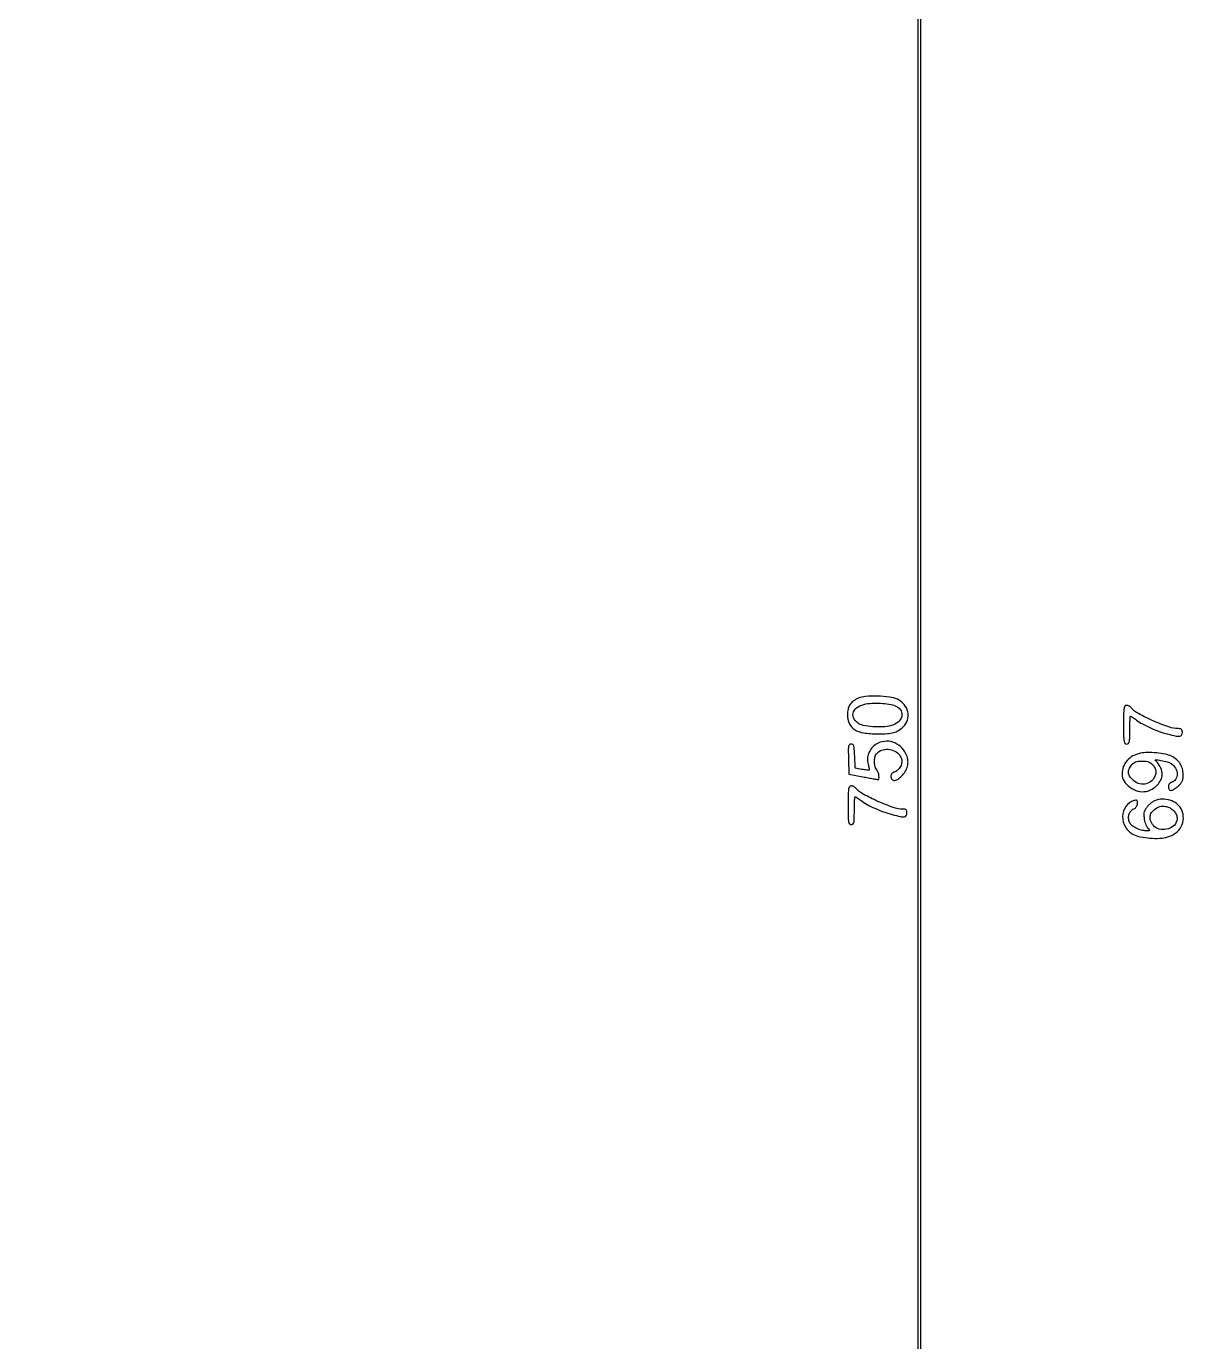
# Model space of a CAD drawing. Extents: x 0 to 836, y 5 to 589.
# Drawn here: x 629.3 to 693.1, y 196.7 to 268.6 of the extents above; entities that cross this region are included whole.
import ezdxf

# ---------------------------------------------------------------- set-up
doc = ezdxf.new("R2010")
doc.units = 0
doc.header["$MEASUREMENT"] = 0

msp = doc.modelspace()

# ---------------------------------------------------------------- linework, layer by layer
for points in [[(201.712326, 537.783562, -0.000001), (217.055896, 537.76491, -0.426088)], [(546.957638, 269.095817, -0.000001), (546.976289, 285.583213, -0.415883)], [(420.497259, 588.710259, 0.000013), (261.145696, 588.714318, 0.000021), (126.989856, 588.708632)], [(718.0002, 320.588723, -0.000011), (717.997333, 194.273324, -0.000202)], [(604.852986, 529.408162, -0.000002), (620.423836, 529.389509, -0.550615)], [(308.18842, 529.408162, -0.000002), (322.638019, 529.38951, -0.415836)], [(238.738155, 529.614638, -0.000002), (224.300981, 529.63329, -0.415836)], [(531.796111, 538.074638, -0.000002), (517.6951, 538.093291, -0.426056)], [(413.368417, 538.074638, -0.000002), (399.676779, 538.093291, -0.415815)], [(693.315638, 481.579418, -0.000002), (693.334294, 494.031443, -0.550517)], [(336.166934, 548.220763, -0.000002), (326.827688, 548.233536, -0.413812)], [(693.109162, 421.684687, -0.000002), (693.090507, 409.236574, -0.415775)], [(689.941022, 529.408162, -0.000003), (701.809045, 529.389505, -0.550493)], [(420.462, 4.7376), (836.1018, 4.7376), (836.1018, 4.9491, 0.047675), (836.091092, 5.061147, 0.173074), (836.05527, 5.121825, 0.144586), (835.98451, 5.152374, 0.030103), (835.848, 5.1606), (835.5942, 5.1606), (835.5942, 29.943407, 0.000223), (835.589332, 40.867792, 0.000628), (835.572933, 48.504221, 0.000026), (835.551504, 54.703733, 0.258997), (835.509671, 54.778456, -0.259848), (835.46748, 54.854103), (835.446278, 121.592707, -0.000059), (835.429914, 203.53197, -0.00002), (835.42504, 321.569549)], [(604.231838, 387.151416, -0.000003), (604.250494, 398.693431, -0.41574)], [(718.148241, 147.565102, 0.000075), (718.164575, 211.571705, 0.000026), (718.1694, 303.889409)], [(598.142374, 133.226362, -0.000004), (607.061927, 133.207701, -0.425827)], [(717.979042, 153.570589, -0.000014), (717.95733, 128.915092, -0.566366)], [(651.354038, 145.952466, -0.000005), (651.3727, 154.53653, -0.425803)]]:
    msp.add_lwpolyline(points, format="xyb")
for points in [[(678.069, 286.5402), (678.069, 238.827708), (678.069, 191.115217)], [(678.2382, 191.1114), (678.2382, 238.8258), (678.2382, 286.5402)]]:
    msp.add_lwpolyline(points)
for points in [[(674.8119, 231.854547, 0.053672), (674.539415, 231.697471, 0.089458), (674.357064, 231.506453, 0.090403), (674.254122, 231.265281, 0.055837), (674.2197, 230.958, 0.10406), (674.320434, 230.479223, 0.148393), (674.601581, 230.151718, 0.105117), (675.101065, 229.96524, 0.03681), (675.8694, 229.908075, 0.014948), (676.408993, 229.923844, 0.05366), (676.748403, 229.980823, 0.072223), (677.012955, 230.098248, 0.044209), (677.285155, 230.305302, 0.140323), (677.507523, 230.66531, 0.124029), (677.519762, 231.107181, 0.116908), (677.318311, 231.52224, 0.115538), (676.951234, 231.804853, 0.076424), (676.526118, 231.924115, 0.024439), (675.869538, 231.971532, 0.024038), (675.216057, 231.955294, 0.085905)], [(676.904524, 231.411887, -0.152341), (677.153014, 231.168115, -0.193791), (677.187903, 230.851597, -0.158165), (676.987544, 230.550261, -0.101891), (676.609876, 230.359746, -0.056119), (676.162266, 230.291181, -0.030501), (675.60532, 230.302936, -0.02923), (675.08422, 230.376653, -0.110494), (674.785163, 230.509869, -0.135251), (674.557303, 230.801796, -0.203488), (674.559725, 231.120252, -0.162529), (674.804082, 231.392568, -0.086537), (675.2349, 231.547185, -0.038102), (675.659501, 231.587971, -0.025119), (676.150037, 231.57294, -0.02485), (676.60607, 231.513065, -0.073437)], [(689.3208, 230.4081, 0.002827), (689.324531, 229.748141, 0.036854), (689.345334, 229.503937, 0.138781), (689.396594, 229.393468, 0.218517), (689.49, 229.3506, 0.17273), (689.581757, 229.383273, 0.168559), (689.63335, 229.466925, 0.050222), (689.655049, 229.649478, 0.004487), (689.6592, 230.112, -0.005903), (689.662647, 230.403949, -0.009819), (689.673284, 230.649739, -0.003822), (689.687822, 230.855532, -0.391498), (689.707145, 230.8734, -0.137277), (689.737147, 230.865005, -0.00745), (689.821163, 230.812261, -0.011152), (689.919939, 230.745003, -0.007876), (690.027964, 230.665268, 0.037862), (690.353013, 230.454199, 0.019893), (690.784907, 230.239977, 0.019236), (691.261893, 230.048247, 0.022442), (691.728524, 229.904487, 0.008858), (692.189642, 229.79347, 0.079693), (692.396405, 229.781153, 0.23655), (692.496527, 229.8445, 0.136366), (692.5356, 229.9851, 0.045766), (692.525681, 230.093241, 0.155481), (692.492677, 230.154906, 0.151283), (692.429434, 230.187077, 0.0426), (692.317866, 230.1966, -0.084747), (691.786623, 230.287294, -0.01984), (690.944289, 230.621638, -0.019238), (690.133747, 231.019191, -0.096195), (689.74408, 231.338363, 0.063249), (689.691982, 231.387067, 0.044267), (689.622842, 231.428224, 0.044538), (689.548197, 231.456273, 0.06771), (689.479641, 231.4656, 0.241206), (689.392985, 231.421213, 0.119303), (689.345127, 231.303642, 0.034265), (689.324681, 231.050483, 0.003021)], [(675.800859, 229.348431, 0.079523), (675.556223, 229.139762, 0.078668), (675.387854, 228.864434, 0.080923), (675.315947, 228.557794, 0.091914), (675.350388, 228.258233, -0.012082), (675.382756, 228.142906, -0.018033), (675.404934, 228.040558, -0.01327), (675.417671, 227.956731, -0.231417), (675.408967, 227.931367, -0.216002), (675.382478, 227.921399, -0.008856), (675.278557, 227.93007, -0.014053), (675.152878, 227.946382, -0.009359), (675.009865, 227.971799), (674.6427, 228.044167), (674.617991, 228.697384, 0.006102), (674.598789, 229.081028, 0.056473), (674.569885, 229.244461, 0.165684), (674.515574, 229.321142, 0.157831), (674.424578, 229.3506, 0.181067), (674.333271, 229.316414, 0.171565), (674.284326, 229.229823, 0.047291), (674.268954, 229.038407, 0.003796), (674.280086, 228.5317), (674.3043, 227.712801), (675.0657, 227.563933, 0.000857), (675.362062, 227.506517, 0.001269), (675.622077, 227.457288, 0.000558), (675.844362, 227.416044, 0.025411), (675.89055, 227.409933, 0.400194), (675.946775, 227.455458, 0.06277), (675.947316, 227.612167, 0.052559), (675.903726, 227.800931, 0.079063), (675.824409, 227.94972, -0.10785), (675.727479, 228.15958, -0.063851), (675.702505, 228.435406, -0.065197), (675.747274, 228.70027, -0.13521), (675.858907, 228.875804, -0.121658), (676.169521, 229.042856, -0.104678), (676.540828, 229.058726, -0.104318), (676.88775, 228.922662, -0.119991), (677.129765, 228.663036, -0.119167), (677.193935, 228.434951, -0.10244), (677.15239, 228.188697, -0.099002), (677.014226, 227.972506, -0.103384), (676.805431, 227.83005, 0.036707), (676.688581, 227.771269, 0.117073), (676.626459, 227.710724, 0.134297), (676.602851, 227.633907, 0.05507), (676.611515, 227.524268, 0.175546), (676.689, 227.393952, 0.22937), (676.821987, 227.361989, 0.113901), (677.011156, 227.451484, 0.037311), (677.239615, 227.661476, 0.067438), (677.427556, 227.925718, 0.081923), (677.523051, 228.213805, 0.082781), (677.520467, 228.51487, 0.070621), (677.422075, 228.817055, 0.094776), (677.123282, 229.214391, 0.105465), (676.70911, 229.455331, 0.109113), (676.244259, 229.501673, 0.107792)], [(690.237532, 228.851539, 0.073887), (689.83042, 228.70222, 0.087476), (689.510453, 228.446868, 0.091457), (689.307049, 228.107788, 0.089719), (689.2362, 227.716128, 0.141999), (689.3489, 227.327297, 0.096328), (689.667286, 226.989813, 0.091456), (690.106043, 226.783232, 0.111226), (690.558999, 226.766875, 0.086234), (690.875454, 226.885083, 0.068269), (691.163113, 227.111049, 0.071559), (691.366625, 227.392685, 0.121305), (691.4358, 227.673616, 0.066352), (691.408315, 227.879814, 0.046732), (691.326153, 228.09915, 0.046757), (691.204763, 228.299264, 0.0667), (691.060004, 228.447983, -0.735574), (691.078606, 228.496913, -0.031466), (691.358268, 228.462107, -0.020612), (691.716685, 228.378961, -0.077741), (691.926102, 228.28435, -0.119204), (692.161302, 228.033897, -0.126117), (692.249786, 227.708877, -0.149908), (692.166208, 227.421165, -0.185771), (691.941362, 227.25958, 0.08419), (691.870371, 227.227557, 0.095531), (691.81747, 227.174989, 0.088381), (691.785144, 227.102948, 0.061447), (691.7742, 227.014233, 0.134368), (691.813338, 226.871224, 0.288114), (691.910997, 226.820941, 0.13087), (692.073213, 226.879384, 0.030797), (692.301615, 227.05946, 0.02906), (692.448199, 227.206607, 0.07793), (692.527742, 227.330752, 0.076479), (692.566279, 227.474674, 0.027248), (692.5779, 227.687757, 0.06418), (692.53683, 228.006394, 0.078293), (692.416399, 228.281496, 0.077155), (692.215497, 228.509219, 0.060136), (691.93794, 228.688599, 0.066205), (691.612544, 228.796942, 0.02342), (691.125367, 228.866771, 0.023784), (690.622806, 228.8909, 0.051157)], [(690.92206, 228.197091, -0.034949), (691.040746, 228.022354, -0.100985), (691.087304, 227.884401, -0.102102), (691.075841, 227.740137, -0.036199), (691.003471, 227.54501, -0.132246), (690.792327, 227.289437, -0.124081), (690.476283, 227.166696, -0.117551), (690.125938, 227.205564, -0.110668), (689.821892, 227.398292, -0.050987), (689.651832, 227.607087, -0.123571), (689.586773, 227.793534, -0.130223), (689.619002, 227.982241, -0.059664), (689.74994, 228.197091, -0.046717), (689.859676, 228.312574, -0.088755), (689.969269, 228.378342, -0.070236), (690.111787, 228.410693, -0.020746), (690.336, 228.42, -0.020746), (690.560213, 228.410693, -0.070236), (690.702731, 228.378342, -0.088755), (690.812324, 228.312574, -0.046717)], [(674.262, 226.0089, 0.002827), (674.265731, 225.348941, 0.036854), (674.286534, 225.104737, 0.138781), (674.337794, 224.994268, 0.218517), (674.4312, 224.9514, 0.17273), (674.522957, 224.984073, 0.168559), (674.57455, 225.067725, 0.050222), (674.596249, 225.250278, 0.004487), (674.6004, 225.7128, -0.005903), (674.603847, 226.004749, -0.009819), (674.614484, 226.250539, -0.003822), (674.629022, 226.456332, -0.391498), (674.648345, 226.4742, -0.137277), (674.678347, 226.465805, -0.00745), (674.762363, 226.413061, -0.011152), (674.861139, 226.345803, -0.007876), (674.969164, 226.266068, 0.037862), (675.294213, 226.054999, 0.019893), (675.726107, 225.840777, 0.019236), (676.203093, 225.649047, 0.022442), (676.669724, 225.505287, 0.008858), (677.130842, 225.39427, 0.079693), (677.337605, 225.381953, 0.23655), (677.437727, 225.4453, 0.136366), (677.4768, 225.5859, 0.045766), (677.466881, 225.694041, 0.155481), (677.433877, 225.755706, 0.151283), (677.370634, 225.787877, 0.0426), (677.259066, 225.7974, -0.084747), (676.727823, 225.888094, -0.01984), (675.885489, 226.222438, -0.019238), (675.074947, 226.619991, -0.096195), (674.68528, 226.939163, 0.063249), (674.633182, 226.987867, 0.044267), (674.564042, 227.029024, 0.044538), (674.489397, 227.057073, 0.06771), (674.420841, 227.0664, 0.241206), (674.334185, 227.022013, 0.119303), (674.286327, 226.904442, 0.034265), (674.265881, 226.651283, 0.003021)], [(691.125564, 226.293401, 0.055757), (691.006535, 226.245642, 0.028701), (690.869486, 226.161549, 0.028124), (690.736814, 226.057733, 0.037788), (690.630057, 225.948744, 0.029405), (690.512021, 225.790445, 0.074549), (690.451961, 225.66055, 0.072535), (690.431757, 225.516616, 0.026727), (690.443837, 225.311412, 0.031012), (690.470703, 225.15879, 0.027174), (690.51711, 225.00361, 0.028137), (690.574662, 224.867933, 0.069644), (690.635207, 224.778767, -0.010125), (690.729195, 224.670587, -0.29066), (690.733743, 224.635615, -0.281034), (690.703941, 224.615814, -0.009632), (690.557895, 224.613, -0.06538), (690.287344, 224.648529, -0.050678), (690.009262, 224.753968, -0.053033), (689.777039, 224.902702, -0.117448), (689.648652, 225.067666, -0.088801), (689.593087, 225.284924, -0.091593), (689.617318, 225.505483, -0.097345), (689.716016, 225.692238, -0.116273), (689.873034, 225.813857, 0.05591), (689.963824, 225.868184, 0.077484), (690.029425, 225.936489, 0.081855), (690.068716, 226.018413, 0.071083), (690.0822, 226.112781, 0.033646), (690.074949, 226.220415, 0.197222), (690.047167, 226.268493, 0.203472), (689.994241, 226.28234, 0.035991), (689.89185, 226.259711, 0.166211), (689.443801, 225.94061, 0.151956), (689.26454, 225.401324, 0.141227), (689.418658, 224.824975, 0.139974), (689.856259, 224.41668, 0.068762), (690.235045, 224.284682, 0.030667), (690.759477, 224.212546, 0.030666), (691.299729, 224.204946, 0.056497), (691.733104, 224.274937, 0.094057), (692.171697, 224.492541, 0.109336), (692.472859, 224.846579, 0.113597), (692.589429, 225.283296, 0.108016), (692.506814, 225.735805, 0.11261), (692.294683, 226.032911, 0.085907), (691.954027, 226.244156, 0.080936), (691.542123, 226.337202, 0.082894)], [(691.806568, 225.885776, -0.085784), (692.006797, 225.767253, -0.082624), (692.158681, 225.587041, -0.086689), (692.238851, 225.375643, -0.109293), (692.23297, 225.167, -0.16313), (692.039444, 224.864618, -0.119704), (691.676558, 224.693869, -0.116706), (691.26822, 224.706466, -0.150427), (690.95226, 224.905358, -0.088728), (690.797634, 225.167233, -0.138217), (690.776387, 225.426753, -0.134064), (690.894182, 225.664776, -0.081178), (691.1397, 225.864419, -0.05298), (691.295425, 225.933001, -0.069353), (691.448511, 225.959358, -0.063219), (691.613664, 225.943745, -0.035715)]]:
    msp.add_lwpolyline(points, format="xyb", close=True)

doc.saveas('drawing.dxf')
